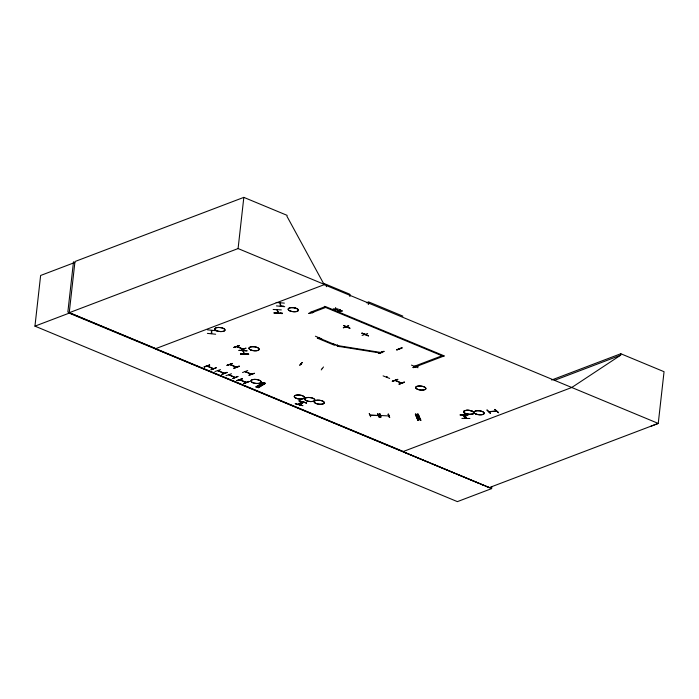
<?xml version="1.0" encoding="UTF-8"?>
<svg xmlns="http://www.w3.org/2000/svg" width="699" height="699" viewBox="0 0 699 699"><rect width="100%" height="100%" fill="white"/><g stroke="black" fill="none" stroke-linecap="round" stroke-linejoin="round"><path stroke-width="1.05" d="M276.446 305.9L284.694 306.695M461.899 418.413L469.911 418.474M207.463 329.823L215.703 330.671M211.369 333.633L211.439 330.426M211.745 333.388L211.797 330.496L211.43 330.784M215.633 334.236L207.393 333.379M248.643 354.236L240.439 353.886L248.582 354.035M273.999 312.925L282.239 313.563L273.982 312.934L282.239 313.536L282.239 312.977L280.185 312.864M244.292 353.93L242.964 350.697L244.248 353.93M491.869 486.469L491.624 488.618L457.391 501.629L34.95 326.145L40.629 275.476L74.872 262.466M73.491 261.784L67.855 312.025L155.72 348.635M34.95 326.145L69.184 313.135L74.976 261.522L243.829 197.371L287.071 215.336L286.957 216.288L324.17 284.642L658.248 423.419L664.05 371.702L620.808 353.738L551.642 380.02M210.949 369.684L216.419 367.796M226.983 372.305L221.784 374.315M403.314 451.493L69.236 312.715L238.088 248.564L243.829 197.371M226.983 365.35L232.566 363.506L227.018 365.306M225.934 375.695L231.474 373.764M239.294 366.259L234.043 368.224M237.957 376.412L232.758 378.474M236.821 380.623L242.413 378.779L236.856 380.579M245.926 348.137L240.989 350.313M249.132 381.532L243.899 383.515M249.036 375.223L254.532 373.362M273.134 309.474L281.348 309.902M276.131 302.466L284.371 303.121M277.94 312.051L278.246 312.881M277.223 310.242L278.281 313.161L278.219 312.069M278.202 312.881L278.228 312.103M295.275 403.751L302.947 405.673L295.301 403.69M298.377 404.398L301.889 401.785L298.421 404.372M309.045 313.528L314.27 311.466M315.398 336.219L321.741 338.875M326.354 286.704L326.59 284.563M324.485 306.311L324.415 306.94L443.384 356.368L444.407 355.974L325.437 306.555L310.47 312.243L311.702 312.759L325.655 307.455M321.252 369.911L323.488 366.975M335.66 308.128L335.87 309.098L338.316 309.229L335.861 309.325L335.546 310.277L335.328 309.325L332.934 309.185L335.345 309.098L335.712 307.7M339.793 346.678L333.484 343.969M339.801 309.84L340.011 310.81L342.449 310.95L339.994 311.038L339.688 311.999L339.469 311.038L337.067 310.906L339.487 310.81L339.845 309.421L340.326 309.622M343.261 327.691L348.775 325.821M349.849 296.525L350.094 294.393M349.771 328.329L343.515 325.594M362.091 335.441L367.665 333.519M368.181 304.144L368.417 302.003L366.425 302.763M368.653 304.144L368.889 302.012L402.877 316.131M378.404 353.205L384.031 351.387L378.762 353.353M389.666 378.439L383.104 375.879M379.007 417.093L377.827 413.764L379.347 417.128M381.051 417.102L379.863 413.843L380.693 417.146M392.183 381.243L397.81 379.426L392.506 381.27M396.56 349.762L401.899 347.744M396.918 349.911L402.187 347.892L396.91 349.867M404.214 382.038L398.972 384.039M399.225 384.197L404.494 382.187L399.225 384.153M413.24 367.665L418.509 365.664L413.214 367.613M418.011 367.744L411.458 365.114M463.175 415.127L465.036 418.386M464.966 415.127L466.783 418.439M467.989 414.979L459.951 414.926L468.007 414.944M487.203 409.981L490.532 413.24M490.174 413.336L486.845 410.06M498.553 412.69L494.805 409.465L498.527 412.646M571.765 387.499L620.642 355.214L620.808 353.738M465.158 416.613L464.477 416.639L465.176 416.648M465.49 416.91L464.634 416.936M488.872 411.624L496.334 411.047M496.526 411.152L489.02 411.746M280.517 303.314L280.046 303.017L280.369 306.214M302.256 362.449L299.67 365.332L302.283 362.528M280.78 306.197L280.404 303.017M207 366.11L213.378 368.74M217.835 370.723L224.213 373.371M236.795 346.599L243.165 349.247M228.818 374.882L235.187 377.53M236.419 367.115L235.712 366.818M245.83 371.955L245.349 371.588M246.179 382.309L245.445 382.239M250.897 374.079L251.684 374.218L245.463 371.632M381.322 352.453L382.012 352.698M395.075 380.457L401.418 383.104M204.431 366.958L209.63 364.974M220.5 369.605L214.96 371.536M234.235 347.438L239.451 345.481M227.306 365.367L232.522 363.41M237.127 380.675L242.361 378.692M242.544 372.523L247.743 370.54M378.709 353.266L383.952 351.3M397.757 379.33L392.454 381.305M463.559 415.066L465.438 418.439M370.697 416.77L369.159 413.485L369.596 413.546M298.735 404.441L302.204 401.855M346.127 327.263L346.713 327.045M336.883 345.149L337.538 345.131M386.425 377.111L387.246 377.006L386.643 377.207M301.051 364.03L301.549 363.961M322.274 368.373L322.125 368.487M370.155 415.136L378.316 415.459M378.342 415.59L370.287 415.258M380.492 415.512L381.339 415.521M388.696 415.949L380.658 415.494M277.136 309.875L277.94 313.126M417.915 420.23L415.512 414.053L418.491 420.239L416.237 414.262L418.421 420.23M417.897 420.213L415.293 414.262M416.22 414.28L418.806 420.256M420.44 420.291C417.504 411.108 415.818 411.833 421.016 420.309M298.796 404.529L302.265 401.942M299.626 404.756L303.156 402.082L299.74 404.73M263.558 382.694L256.376 386.993M257.852 387.447L265.515 383.288L258.464 387.744M257.625 387.482L264.869 382.886L257.8 387.429M258.158 387.657L264.694 383.061M345.953 327.141L346.66 327.08M386.503 377.058L386.958 376.918M255.685 386.888L263.366 382.528M256.21 387.054L263.409 382.536M381.339 415.669L380.536 415.625M650.97 426.241L658.248 423.419L489.396 487.57L403.926 452.061L429.02 462.52M240.998 350.356L245.873 348.224M211.185 369.78L216.087 367.718M230.574 364.826L230.041 364.467M217.948 370.793L218.551 371.02M234.069 368.268L239.303 366.285M223.872 373.048L224.396 373.301M222.037 374.481L227.271 372.48M233.02 378.631L237.896 376.499M248.975 375.267L254.27 373.231M243.907 383.568L249.141 381.558M554.281 380.431L620.642 355.214M572.166 387.342L402.912 451.641L155.318 348.792L324.624 284.519L238.088 248.564M308.696 313.379L314.323 311.562M343.524 327.848L348.443 325.734M318.534 337.573L319.303 337.486L318.753 337.696M350.068 328.207L343.725 325.524M337.556 345.096L337.075 345.306M368.373 335.791L361.837 333.205M381.942 352.672L381.645 352.383M414.437 366.477L414.07 366.783M414.166 366.765L414.603 366.591M301.182 403.576L300.395 403.358L301.164 403.533M420.274 420.178L417.661 414.21M243.278 349.151L237.022 346.529L237.503 346.896M242.64 348.888L243.348 349.177M229.001 374.813L235.31 377.434M251.5 374.306L245.227 371.719M239.888 379.74L240.517 379.959M345.192 326.389L345.717 326.756M399.068 348.81L398.474 348.539M207.254 366.049L213.562 368.67M218.088 370.688L224.292 373.24M245.969 382.432L239.809 379.872M398.657 348.478L399.225 348.714M395.328 380.405L401.541 383.008M240.517 354.07L248.643 354.288M377.757 413.869L379.382 417.181M379.933 413.922L379.478 413.904L380.649 417.198M281.627 305.909L283.689 306.127M300.876 403.131L301.365 403.306M415.066 366.259L415.503 366.451M301.112 364.03L301.496 363.961M298.98 400.929L306.459 403M230.207 364.511L236.349 367.071M236.079 367.141L229.971 364.598M240.045 379.784L246.258 382.388M494.883 409.396L498.204 412.62M323.672 283.357L349.491 294.078M418.343 414.341L420.667 420.3M69.184 313.135L491.624 488.618M431.03 463.358L454.123 472.978M456.124 473.817L479.217 483.437M481.227 484.276L484.241 485.534M486.251 486.364L489.256 487.622M311.841 312.54L312.409 312.776M311.658 312.602L312.226 312.846M464.634 415.084L466.399 418.343M388.172 414.175L389.343 417.469M239.006 366.11L233.781 368.093M248.853 381.383L243.61 383.332M418.22 365.516L412.978 367.517M418.255 420.23L415.477 414.149M280.36 306.162L280.753 305.97M294.139 307.586A5.181 2.001 6.4 0 1 295.424 307.857M204.125 366.888L209.709 365.07L204.16 366.87M233.912 347.394L239.495 345.577L233.947 347.377M238.971 350.382L247.175 350.819L238.971 350.365M299.137 400.859L306.616 402.93L299.137 400.859M300.046 404.852L303.506 402.24L300.046 404.852M362.047 333.152L368.39 335.835L362.047 333.152M388.548 414.236L388.094 414.236L389.719 417.556L388.548 414.236M337.538 345.568L337.276 346.162L380.667 353.091L380.929 352.497L337.538 345.568M318.298 337.722L317.276 338.115L334.271 345.175L335.293 344.782L318.298 337.722M442.196 355.704L414.289 366.302L415.529 366.818L443.428 356.219L442.196 355.704M315.965 403.463A5.164 1.992 6.4 0 0 324.284 403.035A5.164 1.992 6.4 0 0 317.416 400.186A5.164 1.992 6.4 0 0 315.965 403.463A5.146 1.983 6.4 0 0 324.275 403.043A5.146 1.983 6.4 0 0 317.416 400.195A5.146 1.983 6.4 0 0 315.974 403.472M306.512 400.745A5.164 1.992 6.4 0 0 314.838 400.317A5.164 1.992 6.4 0 0 307.962 397.469A5.164 1.992 6.4 0 0 306.512 400.745A5.146 1.983 6.4 0 0 314.821 400.326A5.146 1.983 6.4 0 0 307.971 397.478A5.146 1.983 6.4 0 0 306.52 400.754M296.096 398.264A5.164 1.992 6.4 0 0 304.423 397.836A5.164 1.992 6.4 0 0 297.547 394.987A5.164 1.992 6.4 0 0 296.096 398.264M296.105 398.255A5.146 1.983 6.4 0 0 304.414 397.827A5.146 1.983 6.4 0 0 297.556 394.979A5.146 1.983 6.4 0 0 296.105 398.255M252.767 382.676A5.173 1.992 6.4 0 0 261.111 382.248A5.173 1.992 6.4 0 0 254.226 379.391A5.173 1.992 6.4 0 0 252.767 382.676A5.146 1.983 6.4 0 0 261.085 382.248A5.146 1.983 6.4 0 0 254.226 379.4A5.146 1.983 6.4 0 0 252.785 382.676M417.486 389.299A5.164 1.992 6.4 0 0 425.805 388.871A5.146 1.983 6.4 0 0 418.937 386.005A5.164 1.992 6.4 0 0 417.486 389.299M425.805 388.871A5.164 1.992 6.4 0 0 418.928 386.014A5.146 1.983 6.4 0 0 417.495 389.282A5.146 1.983 6.4 0 0 425.796 388.854M475.87 414A5.164 1.992 6.4 0 0 484.189 413.572A5.146 1.983 6.4 0 0 477.321 410.715A5.146 1.983 6.4 0 0 475.879 413.991A5.146 1.983 6.4 0 0 484.18 413.563A5.164 1.992 6.4 0 0 477.312 410.724A5.164 1.992 6.4 0 0 475.87 414M465.525 413.555A5.164 1.992 6.4 0 0 473.843 413.126A5.164 1.992 6.4 0 0 466.976 410.269A5.164 1.992 6.4 0 0 465.525 413.555M465.517 413.572A5.164 1.992 6.4 0 0 473.843 413.144A5.146 1.983 6.4 0 0 466.976 410.287A5.164 1.992 6.4 0 0 465.517 413.572A5.146 1.983 6.4 0 0 473.835 413.135A5.164 1.992 6.4 0 0 466.967 410.296A5.146 1.983 6.4 0 0 465.525 413.563M250.801 349.981A5.173 1.992 6.4 0 0 259.137 349.552A5.173 1.992 6.4 0 0 252.252 346.687A5.173 1.992 6.4 0 0 250.801 349.981A5.146 1.983 6.4 0 0 259.119 349.544A5.146 1.983 6.4 0 0 252.26 346.695A5.146 1.983 6.4 0 0 250.819 349.972M290.015 310.924A5.173 1.992 6.4 0 0 298.351 310.496A5.173 1.992 6.4 0 0 291.466 307.63A5.173 1.992 6.4 0 0 290.015 310.924A5.146 1.983 6.4 0 0 298.333 310.487A5.146 1.983 6.4 0 0 291.474 307.639A5.146 1.983 6.4 0 0 290.024 310.915M295.432 307.743A5.164 1.992 6.4 0 0 294.148 307.473A5.146 1.983 6.4 0 1 295.424 307.735M216.629 330.758A5.173 1.992 6.4 0 0 224.973 330.33A5.173 1.992 6.4 0 0 218.088 327.464A5.173 1.992 6.4 0 0 216.629 330.758M216.646 330.749A5.146 1.983 6.4 0 0 224.947 330.321A5.146 1.983 6.4 0 0 218.088 327.473A5.146 1.983 6.4 0 0 216.646 330.749"/></g></svg>
